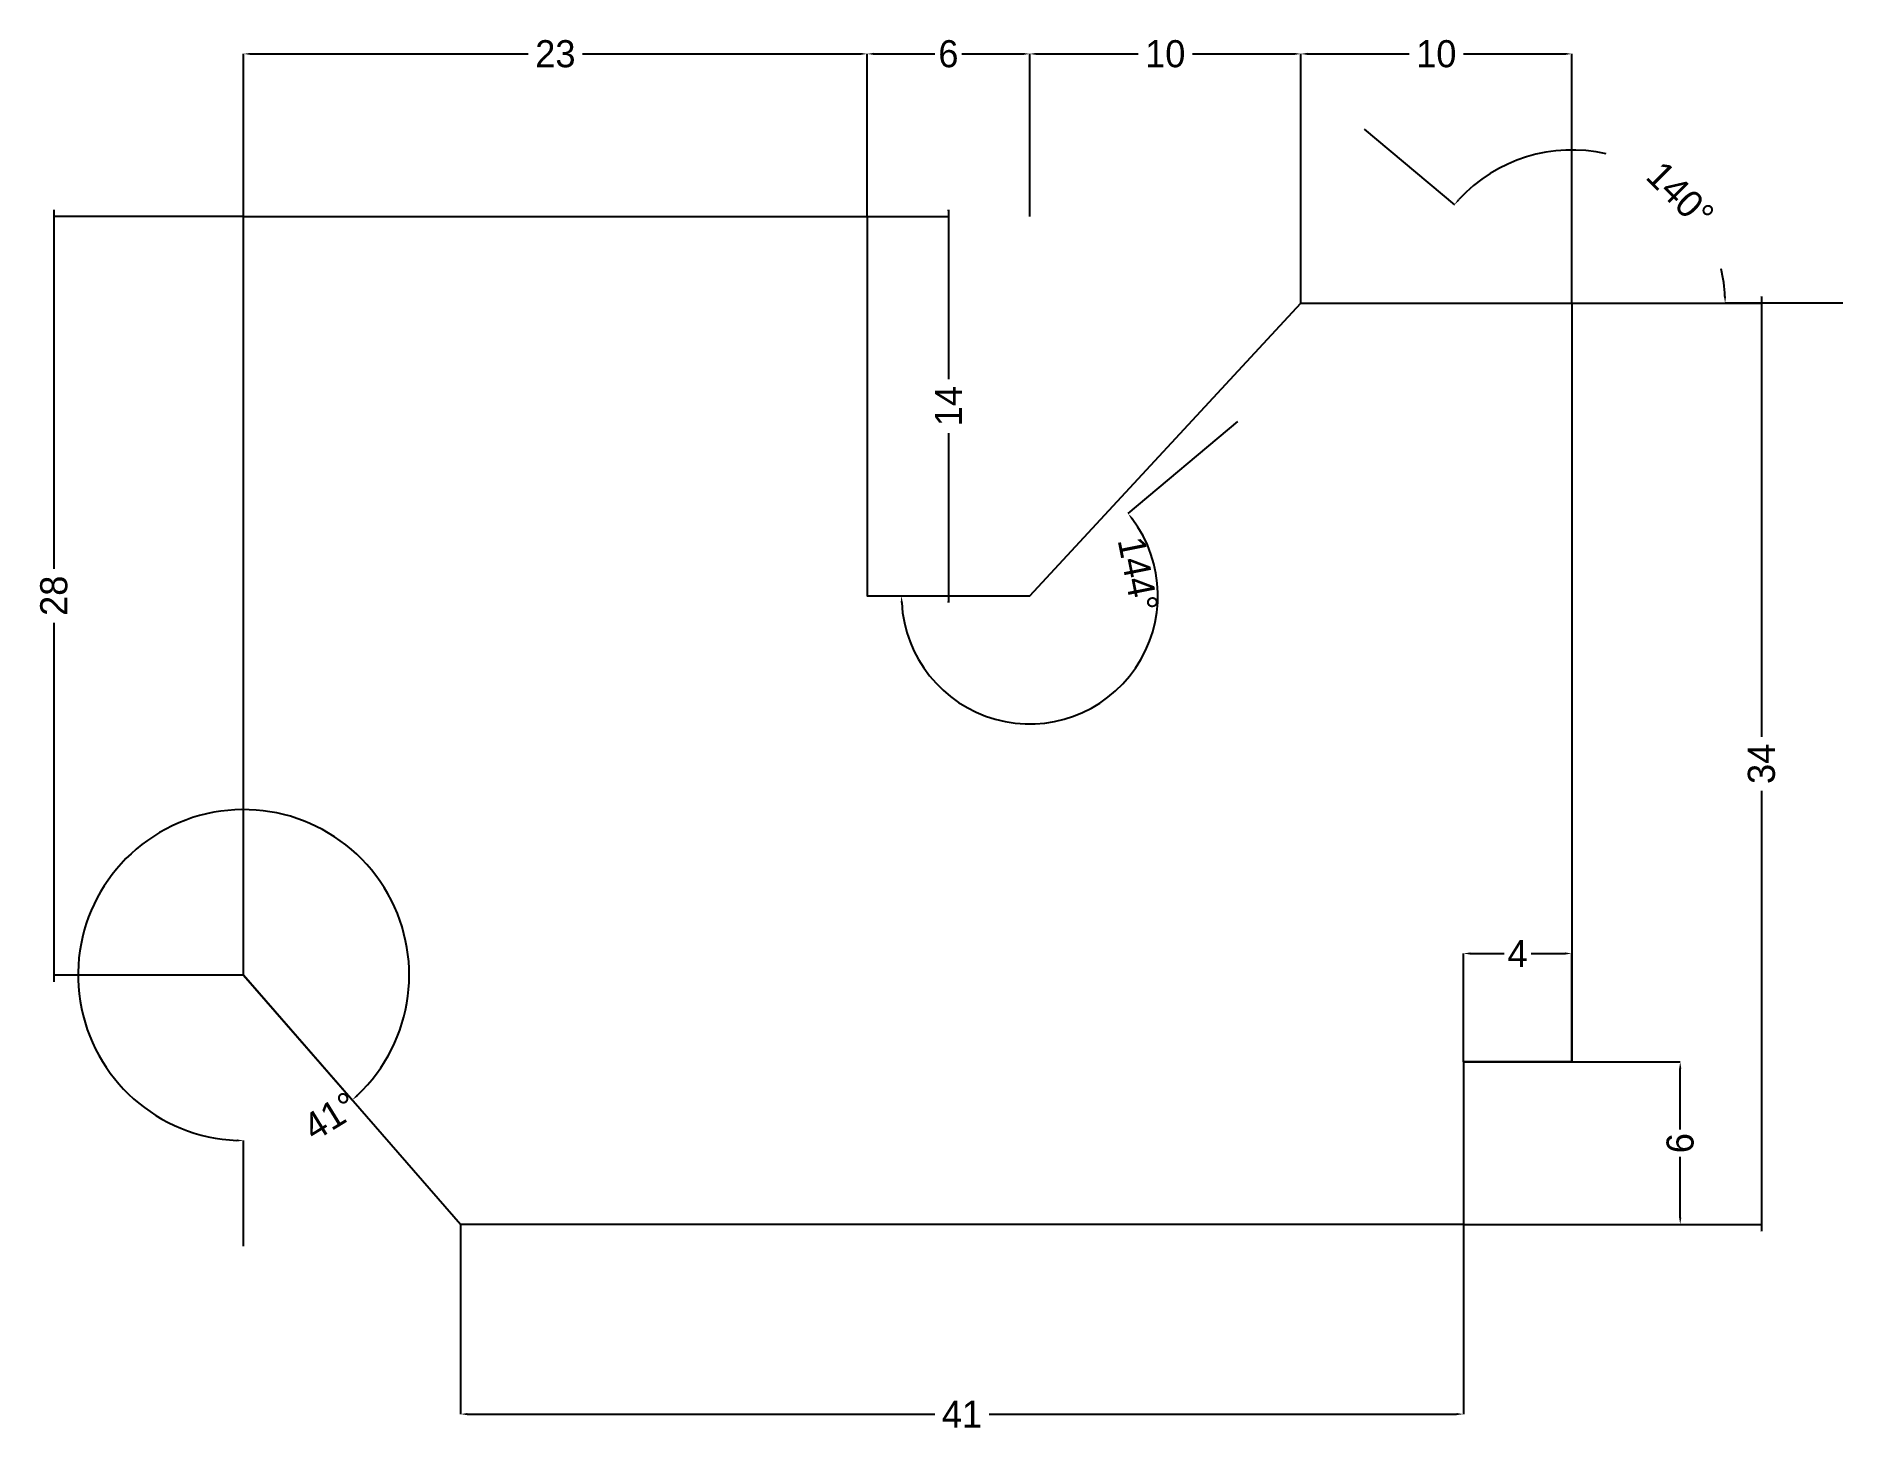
# Model space of a CAD drawing. Header units: millimetres. Extents: x -7.7 to 59, y -7.7 to 43.9.
import ezdxf

# ---------------------------------------------------------------- set-up
doc = ezdxf.new("R2010")
doc.units = ezdxf.units.MM
doc.layers.add('CUT', color=7, linetype='Continuous')
doc.layers.add('DIM', color=7, linetype='Continuous')
doc.dimstyles.get("Standard").update_dxf_attribs({"dimtxt": 2.5, "dimasz": 2.5, "dimexe": 1.25, "dimexo": 0.625, "dimtad": 1, "dimcen": 2.5, "dimazin": 3, "dimtfac": 1, "dimtmove": 0, "dimatfit": 3})

# ---------------------------------------------------------------- blocks, each defined once
blk = doc.blocks.new('_CLOSEDFILLED')
at = {"color": 0, "linetype": 'ByBlock'}
blk.add_solid([(-1, 0.16), (0, 0), (-1, -0.16)], dxfattribs=at)
blk = doc.blocks.new('*D1')
for p, q in [((0, 37.203), (0, 43.203)), ((0.25, 43.203), (10.5, 43.203)), ((12.5, 43.203), (22.75, 43.203)), ((23, 37.203), (23, 43.203))]:
    blk.add_line(p, q)
at = {"layer": 'Defpoints'}
for p in [(0, 43.203), (0, 37.203), (23, 37.203)]:
    blk.add_point(p, dxfattribs=at)
at = {"layer": 'DIM', "xscale": 0.25, "yscale": 0.25, "rotation": 180}
blk.add_blockref('_CLOSEDFILLED', (0, 43.203), dxfattribs=at)
at = {"layer": 'DIM', "xscale": 0.25, "yscale": 0.25}
blk.add_blockref('_CLOSEDFILLED', (23, 43.203), dxfattribs=at)
at = {"layer": 'DIM', "insert": (11.5, 43.203), "char_height": 1, "attachment_point": 5}
blk.add_mtext('23', dxfattribs=at)
blk = doc.blocks.new('*D2')
for p, q in [((23, 37.203), (23, 43.203)), ((23.25, 43.203), (25.5, 43.203)), ((26.5, 43.203), (28.75, 43.203)), ((29, 37.203), (29, 43.203))]:
    blk.add_line(p, q)
at = {"layer": 'Defpoints'}
for p in [(23, 43.203), (23, 37.203), (29, 37.203)]:
    blk.add_point(p, dxfattribs=at)
at = {"layer": 'DIM', "xscale": 0.25, "yscale": 0.25, "rotation": 180}
blk.add_blockref('_CLOSEDFILLED', (23, 43.203), dxfattribs=at)
at = {"layer": 'DIM', "xscale": 0.25, "yscale": 0.25}
blk.add_blockref('_CLOSEDFILLED', (29, 43.203), dxfattribs=at)
at = {"layer": 'DIM', "insert": (26, 43.203), "char_height": 1, "attachment_point": 5}
blk.add_mtext('6', dxfattribs=at)
blk = doc.blocks.new('*D3')
for p, q in [((29, 37.203), (29, 43.203)), ((29.25, 43.203), (33, 43.203)), ((35, 43.203), (38.75, 43.203)), ((39, 34), (39, 43.203))]:
    blk.add_line(p, q)
at = {"layer": 'Defpoints'}
for p in [(29, 43.203), (29, 37.203), (39, 34)]:
    blk.add_point(p, dxfattribs=at)
at = {"layer": 'DIM', "xscale": 0.25, "yscale": 0.25, "rotation": 180}
blk.add_blockref('_CLOSEDFILLED', (29, 43.203), dxfattribs=at)
at = {"layer": 'DIM', "xscale": 0.25, "yscale": 0.25}
blk.add_blockref('_CLOSEDFILLED', (39, 43.203), dxfattribs=at)
at = {"layer": 'DIM', "insert": (34, 43.203), "char_height": 1, "attachment_point": 5}
blk.add_mtext('10', dxfattribs=at)
blk = doc.blocks.new('*D4')
for p, q in [((39, 34), (39, 43.203)), ((39.25, 43.203), (43, 43.203)), ((45, 43.203), (48.75, 43.203)), ((49, 34), (49, 43.203))]:
    blk.add_line(p, q)
at = {"layer": 'Defpoints'}
for p in [(39, 43.203), (39, 34), (49, 34)]:
    blk.add_point(p, dxfattribs=at)
at = {"layer": 'DIM', "xscale": 0.25, "yscale": 0.25, "rotation": 180}
blk.add_blockref('_CLOSEDFILLED', (39, 43.203), dxfattribs=at)
at = {"layer": 'DIM', "xscale": 0.25, "yscale": 0.25}
blk.add_blockref('_CLOSEDFILLED', (49, 43.203), dxfattribs=at)
at = {"layer": 'DIM', "insert": (44, 43.203), "char_height": 1, "attachment_point": 5}
blk.add_mtext('10', dxfattribs=at)
blk = doc.blocks.new('*D5')
for p, q in [((-7, 37.453), (-7, 24.203)), ((0, 37.203), (-7, 37.203)), ((-7, 22.203), (-7, 8.953)), ((0, 9.203), (-7, 9.203))]:
    blk.add_line(p, q)
at = {"layer": 'Defpoints'}
for p in [(-7, 37.203), (0, 37.203), (0, 9.203)]:
    blk.add_point(p, dxfattribs=at)
at = {"layer": 'DIM', "xscale": 0.25, "yscale": 0.25}
for p, rotation in [((-7, 37.203), 270), ((-7, 9.203), 90)]:
    blk.add_blockref('_CLOSEDFILLED', p, dxfattribs=dict(at, rotation=rotation))
at = {"layer": 'DIM', "insert": (-7, 23.203), "char_height": 1, "attachment_point": 5, "rotation": 90}
blk.add_mtext('28', dxfattribs=at)
blk = doc.blocks.new('*D6')
for p, q in [((26, 37.453), (26, 31.203)), ((23, 37.203), (26, 37.203)), ((26, 29.203), (26, 22.953)), ((23, 23.203), (26, 23.203))]:
    blk.add_line(p, q)
at = {"layer": 'Defpoints'}
for p in [(23, 37.203), (26, 37.203), (23, 23.203)]:
    blk.add_point(p, dxfattribs=at)
at = {"layer": 'DIM', "xscale": 0.25, "yscale": 0.25}
for p, rotation in [((26, 37.203), 270), ((26, 23.203), 90)]:
    blk.add_blockref('_CLOSEDFILLED', p, dxfattribs=dict(at, rotation=rotation))
at = {"layer": 'DIM', "insert": (26, 30.203), "char_height": 1, "attachment_point": 5, "rotation": 90}
blk.add_mtext('14', dxfattribs=at)
blk = doc.blocks.new('*D7')
for p, q in [((49, 34), (56, 34)), ((56, 34.25), (56, 18)), ((56, 16), (56, -0.25)), ((49, 0), (56, 0))]:
    blk.add_line(p, q)
at = {"layer": 'Defpoints'}
for p in [(49, 34), (56, 34), (49, 0)]:
    blk.add_point(p, dxfattribs=at)
at = {"layer": 'DIM', "xscale": 0.25, "yscale": 0.25}
for p, rotation in [((56, 34), 270), ((56, 0), 90)]:
    blk.add_blockref('_CLOSEDFILLED', p, dxfattribs=dict(at, rotation=rotation))
at = {"layer": 'DIM', "insert": (56, 17), "char_height": 1, "attachment_point": 5, "rotation": 90}
blk.add_mtext('34', dxfattribs=at)
blk = doc.blocks.new('*D8')
for p, q in [((45, 6), (45, 10)), ((45.25, 10), (46.5, 10)), ((47.5, 10), (48.75, 10)), ((49, 6), (49, 10))]:
    blk.add_line(p, q)
at = {"layer": 'Defpoints'}
for p in [(45, 10), (45, 6), (49, 6)]:
    blk.add_point(p, dxfattribs=at)
at = {"layer": 'DIM', "xscale": 0.25, "yscale": 0.25, "rotation": 180}
blk.add_blockref('_CLOSEDFILLED', (45, 10), dxfattribs=at)
at = {"layer": 'DIM', "xscale": 0.25, "yscale": 0.25}
blk.add_blockref('_CLOSEDFILLED', (49, 10), dxfattribs=at)
at = {"layer": 'DIM', "insert": (47, 10), "char_height": 1, "attachment_point": 5}
blk.add_mtext('4', dxfattribs=at)
blk = doc.blocks.new('*D9')
for p, q in [((45, 6), (53, 6)), ((53, 3.5), (53, 5.75)), ((53, 0.25), (53, 2.5)), ((45, 0), (53, 0))]:
    blk.add_line(p, q)
at = {"layer": 'Defpoints'}
for p in [(45, 6), (45, 0), (53, 0)]:
    blk.add_point(p, dxfattribs=at)
at = {"layer": 'DIM', "xscale": 0.25, "yscale": 0.25}
for p, rotation in [((53, 6), 90), ((53, 0), 270)]:
    blk.add_blockref('_CLOSEDFILLED', p, dxfattribs=dict(at, rotation=rotation))
at = {"layer": 'DIM', "insert": (53, 3), "char_height": 1, "attachment_point": 5, "rotation": 90}
blk.add_mtext('6', dxfattribs=at)
blk = doc.blocks.new('*D10')
for p, q in [((8, 0), (8, -7)), ((45, 0), (45, -7)), ((8.25, -7), (25.5, -7)), ((27.5, -7), (44.75, -7))]:
    blk.add_line(p, q)
at = {"layer": 'Defpoints'}
for p in [(8, 0), (45, 0), (8, -7)]:
    blk.add_point(p, dxfattribs=at)
at = {"layer": 'DIM', "xscale": 0.25, "yscale": 0.25, "rotation": 180}
blk.add_blockref('_CLOSEDFILLED', (8, -7), dxfattribs=at)
at = {"layer": 'DIM', "xscale": 0.25, "yscale": 0.25}
blk.add_blockref('_CLOSEDFILLED', (45, -7), dxfattribs=at)
at = {"layer": 'DIM', "insert": (26.5, -7), "char_height": 1, "attachment_point": 5}
blk.add_mtext('41', dxfattribs=at)
blk = doc.blocks.new('*D11')
for p, q in [((0, 9.203), (4.007, 4.593)), ((0, -0.797), (0, 3.095))]:
    blk.add_line(p, q)
at = {"layer": 'Defpoints'}
for p in [(0, 9.203), (0, 9.203), (3.2, 4), (8, 0), (0, -0.797)]:
    blk.add_point(p, dxfattribs=at)
at = {"layer": 'DIM'}
blk.add_arc((0, 9.203), 6.108, 313.34502, 267.65498, dxfattribs=at)
at = {"layer": 'DIM', "xscale": 0.25, "yscale": 0.25}
for p, rotation in [((4.007, 4.593), 222.1725089830624), ((0, 3.095), -1.172508983062406)]:
    blk.add_blockref('_CLOSEDFILLED', p, dxfattribs=dict(at, rotation=rotation))
at = {"layer": 'DIM', "insert": (3.2, 4), "char_height": 1, "attachment_point": 5, "rotation": 31.59301}
blk.add_mtext('41%%d', dxfattribs=at)
blk = doc.blocks.new('*D12')
for p, q in [((36.66, 29.631), (32.623, 26.243)), ((23, 23.203), (24.271, 23.203))]:
    blk.add_line(p, q)
at = {"layer": 'Defpoints'}
for p in [(36.66, 29.631), (23, 23.203), (29, 23.203), (29.5, 18.5)]:
    blk.add_point(p, dxfattribs=at)
at = {"layer": 'DIM'}
blk.add_arc((29, 23.203), 4.729, 183.02867, 36.97133, dxfattribs=at)
at = {"layer": 'DIM', "xscale": 0.25, "yscale": 0.25}
for p, rotation in [((32.623, 26.243), 128.4856653647808), ((24.271, 23.203), 91.51433463521921)]:
    blk.add_blockref('_CLOSEDFILLED', p, dxfattribs=dict(at, rotation=rotation))
at = {"layer": 'DIM', "insert": (33, 24), "char_height": 1, "attachment_point": 5, "rotation": 281.26933}
blk.add_mtext('144%%d', dxfattribs=at)
blk = doc.blocks.new('*D13')
for p, q in [((41.34, 40.428), (44.667, 37.636)), ((59, 34), (54.657, 34))]:
    blk.add_line(p, q)
at = {"layer": 'Defpoints'}
for p in [(41.34, 40.428), (53, 38), (49, 34), (59, 34)]:
    blk.add_point(p, dxfattribs=at)
at = {"layer": 'DIM'}
for start, end in [(77.02776, 137.46786), (2.53214, 12.97224)]:
    blk.add_arc((49, 34), 5.657, start, end, dxfattribs=at)
at = {"layer": 'DIM', "xscale": 0.25, "yscale": 0.25}
for p, rotation in [((44.667, 37.636), -131.266069819596), ((54.657, 34), 271.2660698195959)]:
    blk.add_blockref('_CLOSEDFILLED', p, dxfattribs=dict(at, rotation=rotation))
at = {"layer": 'DIM', "insert": (53, 38), "char_height": 1, "attachment_point": 5, "rotation": 315}
blk.add_mtext('140%%d', dxfattribs=at)

msp = doc.modelspace()

# ---------------------------------------------------------------- linework, layer by layer
at = {"layer": 'CUT'}
msp.add_lwpolyline([(0, 37.203), (23, 37.203), (23, 23.203), (29, 23.203), (39, 34), (49, 34), (49, 6), (45, 6), (45, 0), (8, 0), (0, 9.203)], close=True, dxfattribs=at)

# ---------------------------------------------------------------- dimensions: what is measured, and where the dimension line sits
at = {"layer": 'DIM'}
for base, p1, p2, picture, middle in [((0, 43.203), (0, 37.203), (23, 37.203), '*D1', (11.5, 43.203)), ((23, 43.203), (23, 37.203), (29, 37.203), '*D2', (26, 43.203)), ((29, 43.203), (29, 37.203), (39, 34), '*D3', (34, 43.203)), ((39, 43.203), (39, 34), (49, 34), '*D4', (44, 43.203)), ((-7, 37.202947258), (0, 37.202947258), (0, 9.202947258), '*D5', (-7, 23.202947258)), ((26, 37.202947258), (23, 37.202947258), (23, 23.202947258), '*D6', (26, 30.202947258)), ((56, 34), (49, 34), (49, 0), '*D7', (56, 17)), ((45, 10), (45, 6), (49, 6), '*D8', (47, 10)), ((53, 0), (45, 0), (45, 6), '*D9', (53, 3))]:
    dim = msp.add_linear_dim(base=base, p1=p1, p2=p2, dimstyle='Standard', override={"dimdec": 0, "dimadec": 0}, dxfattribs=at)
    dim.commit()
    dim.dimension.update_dxf_attribs({"geometry": picture, "text_midpoint": middle})
for base, center, p1, p2, text, picture, middle in [((53, 38), (49, 34), (59, 34), (41.34, 40.428), '140%%d', '*D13', (53, 38)), ((29.5, 18.5), (29, 23.203), (23, 23.203), (36.66, 29.631), '144%%d', '*D12', (33, 24))]:
    dim = msp.add_angular_dim_3p(base=base, center=center, p1=p1, p2=p2, text=text, dimstyle='Standard', dxfattribs=at)
    dim.commit()
    dim.dimension.update_dxf_attribs({"geometry": picture, "text_midpoint": middle, "dimtype": 165})
dim = msp.add_angular_dim_2l(base=(8, 0), line1=((0, 9.203), (0, -0.797)), line2=((0, 9.203), (3.2, 4)), text='41%%d', dimstyle='Standard', dxfattribs=at)
dim.commit()
dim.dimension.update_dxf_attribs({"geometry": '*D11', "text_midpoint": (3.2, 4), "dimtype": 162})
dim = msp.add_linear_dim(base=(8, -7), p1=(8, 0), p2=(45, 0), text='41', dimstyle='Standard', override={"dimdec": 0, "dimadec": 0}, dxfattribs=at)
dim.commit()
dim.dimension.update_dxf_attribs({"geometry": '*D10', "text_midpoint": (26.5, -7)})

doc.saveas('drawing.dxf')
